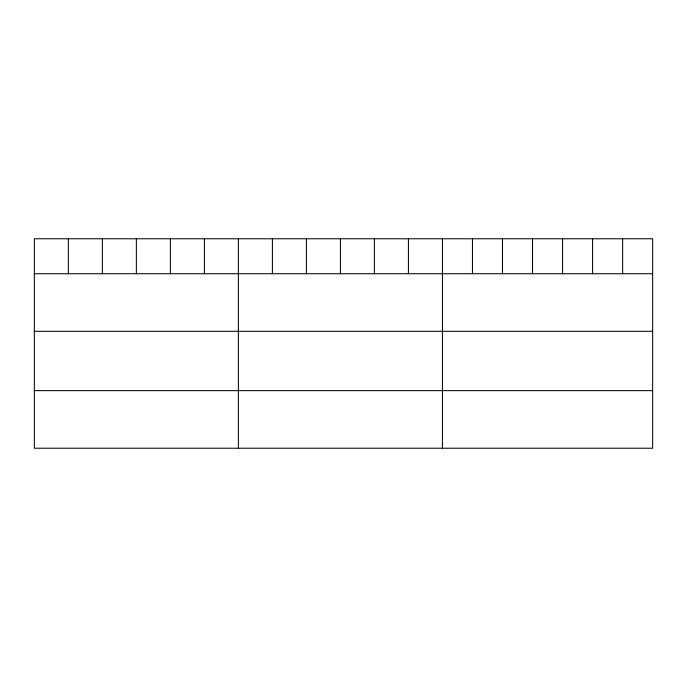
<?xml version="1.0" encoding="UTF-8"?>
<svg xmlns="http://www.w3.org/2000/svg" width="687" height="687" viewBox="0 0 687 687"><rect width="100%" height="100%" fill="white"/><g stroke="black" fill="none" stroke-linecap="round" stroke-linejoin="round"><path stroke-width="1.03" d="M652.65 273.727L652.65 448.225L34.35 448.225L34.35 238.775L652.65 238.775L652.65 273.727L34.35 273.727M34.35 331.306L652.65 331.306M34.35 390.637L652.65 390.637M622.62 238.775L622.62 273.727M592.589 238.775L592.589 273.727M562.559 238.775L562.559 273.727M532.519 238.775L532.519 273.727M502.489 238.775L502.489 273.727M472.458 238.775L472.458 273.727M442.428 238.775L442.428 448.225M408.422 238.775L408.422 273.727M374.415 238.775L374.415 273.727M340.409 238.775L340.409 273.727M306.402 238.775L306.402 273.727M272.395 238.775L272.395 273.727M238.389 238.775L238.389 448.225M204.382 238.775L204.382 273.727M170.376 238.775L170.376 273.727M136.37 238.775L136.37 273.727M102.363 238.775L102.363 273.727M68.356 238.775L68.356 273.727"/></g></svg>
